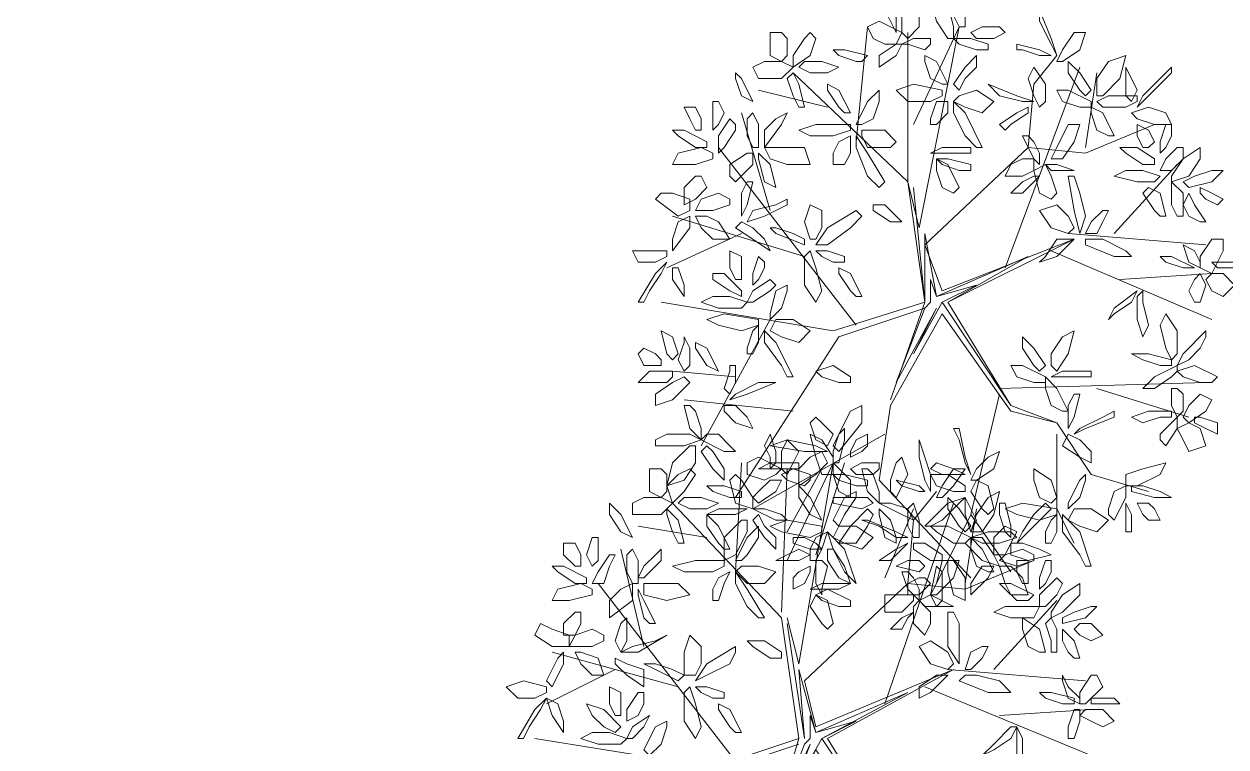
# Model space of a CAD drawing. Header units: millimetres. Extents: x 2576 to 2719, y 1757 to 1977.
# Drawn here: x 2682.09 to 2688.01, y 1828.13 to 1831.69 of the extents above; entities that cross this region are included whole.
import ezdxf

# ---------------------------------------------------------------- set-up
doc = ezdxf.new("R2010")
doc.units = ezdxf.units.MM
doc.layers.add('PDF_0', color=7, linetype='Continuous')

msp = doc.modelspace()

# ---------------------------------------------------------------- linework, layer by layer
at = {"layer": 'PDF_0', "lineweight": 9}
for points in [[(2686.3818, 1831.6452), (2686.3818, 1831.6734), (2686.3818, 1831.7299), (2686.3536, 1831.8146), (2686.3253, 1831.7581), (2686.3536, 1831.7017)], [(2686.6642, 1831.6169), (2686.6359, 1831.6169), (2686.5795, 1831.7017), (2686.5512, 1831.8146), (2686.6359, 1831.7864), (2686.6642, 1831.6734)], [(2686.6642, 1831.7299), (2686.6924, 1831.8146), (2686.7207, 1831.8429), (2686.7207, 1831.7864), (2686.7207, 1831.6734), (2686.6924, 1831.6734)], [(2686.4383, 1831.6169), (2686.41, 1831.6452), (2686.41, 1831.7299), (2686.4665, 1831.7864), (2686.4948, 1831.7299), (2686.4948, 1831.6734)], [(2687.0878, 1831.7017), (2687.0878, 1831.7581), (2687.1443, 1831.6169), (2687.1725, 1831.5322), (2687.1443, 1831.5887)], [(2686.3253, 1831.5887), (2686.2688, 1831.6169), (2686.2406, 1831.6734), (2686.2971, 1831.7017), (2686.41, 1831.6452), (2686.3818, 1831.5887)], [(2686.8619, 1831.6169), (2686.7771, 1831.6169), (2686.7489, 1831.6452), (2686.8054, 1831.6734), (2686.8901, 1831.6734), (2686.9183, 1831.6452)], [(2685.8452, 1831.6169), (2685.8452, 1831.5322), (2685.817, 1831.504), (2685.7605, 1831.5322), (2685.7605, 1831.6452), (2685.817, 1831.6452)], [(2685.9582, 1831.6452), (2685.9864, 1831.6169), (2685.9582, 1831.5322), (2685.8735, 1831.4757), (2685.8735, 1831.5322), (2685.93, 1831.6169)], [(2686.523, 1831.5605), (2686.4383, 1831.5887), (2686.41, 1831.5887), (2686.4665, 1831.6169), (2686.5512, 1831.6169), (2686.5512, 1831.5887)], [(2686.7771, 1831.5605), (2686.6924, 1831.5887), (2686.6642, 1831.6169), (2686.7489, 1831.6169), (2686.8336, 1831.5887), (2686.8336, 1831.5605)], [(2687.1725, 1831.504), (2687.2007, 1831.504), (2687.2855, 1831.5605), (2687.3137, 1831.6452), (2687.2572, 1831.6452), (2687.2007, 1831.5605)], [(2686.1841, 1831.504), (2686.0994, 1831.5322), (2686.0712, 1831.5605), (2686.1276, 1831.5605), (2686.2406, 1831.5322), (2686.2124, 1831.504)], [(2686.2971, 1831.5322), (2686.3818, 1831.5887), (2686.41, 1831.5887), (2686.3818, 1831.5322), (2686.2971, 1831.4757), (2686.2971, 1831.504)], [(2687.0031, 1831.5605), (2687.0878, 1831.5322), (2687.1443, 1831.5322), (2687.0878, 1831.5605), (2686.9748, 1831.5887), (2686.9748, 1831.5605)], [(2685.7323, 1831.504), (2685.817, 1831.504), (2685.8735, 1831.4757), (2685.817, 1831.4193), (2685.704, 1831.4193), (2685.6758, 1831.4757)], [(2685.9017, 1831.4757), (2685.93, 1831.504), (2686.0147, 1831.504), (2686.0994, 1831.4757), (2686.0429, 1831.4475), (2685.9582, 1831.4475)], [(2686.5512, 1831.4193), (2686.523, 1831.504), (2686.523, 1831.5322), (2686.5795, 1831.504), (2686.6359, 1831.391), (2686.6077, 1831.391)], [(2686.7207, 1831.4193), (2686.7771, 1831.4757), (2686.7771, 1831.5322), (2686.7207, 1831.4757), (2686.6642, 1831.391), (2686.6924, 1831.3628)], [(2687.2855, 1831.3628), (2687.229, 1831.4475), (2687.229, 1831.504), (2687.2855, 1831.4475), (2687.3419, 1831.3628), (2687.3137, 1831.3345)], [(2687.3702, 1831.3345), (2687.3984, 1831.3345), (2687.4831, 1831.4193), (2687.5114, 1831.5322), (2687.4267, 1831.504), (2687.3702, 1831.4193)], [(2685.6193, 1831.3345), (2685.6758, 1831.3063), (2685.6193, 1831.4193), (2685.5911, 1831.4475), (2685.5911, 1831.4193)], [(2685.8735, 1831.3345), (2685.8452, 1831.4193), (2685.8735, 1831.4475), (2685.9017, 1831.391), (2685.93, 1831.2781), (2685.9017, 1831.2781)], [(2687.0878, 1831.2781), (2687.116, 1831.3063), (2687.116, 1831.391), (2687.0595, 1831.4757), (2687.0313, 1831.4193), (2687.0595, 1831.3345)], [(2687.5114, 1831.4193), (2687.5114, 1831.3345), (2687.5396, 1831.3063), (2687.5679, 1831.3628), (2687.5114, 1831.4757), (2687.5114, 1831.4475)], [(2687.6808, 1831.4193), (2687.5961, 1831.3345), (2687.5679, 1831.2781), (2687.6243, 1831.3345), (2687.7373, 1831.4475), (2687.7373, 1831.4757)], [(2686.0994, 1831.2781), (2686.0429, 1831.3628), (2686.0429, 1831.391), (2686.0994, 1831.3628), (2686.1559, 1831.2498), (2686.1276, 1831.2498)], [(2686.5512, 1831.3063), (2686.4383, 1831.3063), (2686.3818, 1831.3628), (2686.4665, 1831.391), (2686.6077, 1831.3628), (2686.6077, 1831.3345)], [(2686.8901, 1831.3345), (2686.8336, 1831.391), (2686.9748, 1831.3345), (2687.0595, 1831.3063), (2687.0031, 1831.3063)], [(2686.2688, 1831.2216), (2686.2971, 1831.3063), (2686.2971, 1831.3628), (2686.2406, 1831.3063), (2686.1841, 1831.1933), (2686.2124, 1831.1933)], [(2686.6642, 1831.3063), (2686.6924, 1831.3345), (2686.7771, 1831.3628), (2686.8619, 1831.3063), (2686.8054, 1831.2498), (2686.7207, 1831.2781)], [(2687.2855, 1831.2781), (2687.2007, 1831.3063), (2687.1725, 1831.3628), (2687.229, 1831.3628), (2687.3419, 1831.3063), (2687.3419, 1831.2781)], [(2687.5114, 1831.2781), (2687.3984, 1831.2781), (2687.3702, 1831.3063), (2687.4267, 1831.3345), (2687.5679, 1831.3345), (2687.5679, 1831.3063)], [(2685.4216, 1831.1651), (2685.3934, 1831.1651), (2685.3652, 1831.2216), (2685.3369, 1831.2781), (2685.3934, 1831.2781), (2685.4216, 1831.2216)], [(2685.5346, 1831.2498), (2685.5064, 1831.1933), (2685.4781, 1831.1651), (2685.4781, 1831.2216), (2685.4781, 1831.3063), (2685.5064, 1831.3063)], [(2686.5512, 1831.1933), (2686.5795, 1831.1933), (2686.6359, 1831.2498), (2686.6359, 1831.3063), (2686.5795, 1831.3063), (2686.5512, 1831.2216)], [(2686.7207, 1831.1369), (2686.6642, 1831.2498), (2686.6642, 1831.3063), (2686.7207, 1831.2498), (2686.8054, 1831.0804), (2686.7771, 1831.0804)], [(2686.9466, 1831.1933), (2687.0313, 1831.2498), (2687.0313, 1831.2781), (2686.9748, 1831.2498), (2686.8901, 1831.1933), (2686.9183, 1831.1651)], [(2687.3702, 1831.1651), (2687.3419, 1831.2498), (2687.3419, 1831.2781), (2687.3984, 1831.2498), (2687.4549, 1831.1369), (2687.4267, 1831.1369)], [(2687.5396, 1831.2498), (2687.5679, 1831.2216), (2687.6526, 1831.1933), (2687.7373, 1831.1933), (2687.7091, 1831.2498), (2687.6243, 1831.2781)], [(2685.5911, 1831.1651), (2685.5346, 1831.0804), (2685.5064, 1831.0521), (2685.5064, 1831.1369), (2685.5628, 1831.2216), (2685.5911, 1831.1933)], [(2685.6476, 1831.1369), (2685.6476, 1831.2216), (2685.6758, 1831.2498), (2685.704, 1831.1933), (2685.704, 1831.0804), (2685.6758, 1831.0804)], [(2685.7323, 1831.1651), (2685.7888, 1831.2216), (2685.8452, 1831.2498), (2685.817, 1831.1933), (2685.7323, 1831.0804), (2685.7323, 1831.1086)], [(2685.3934, 1831.0804), (2685.3087, 1831.1369), (2685.2804, 1831.1651), (2685.3369, 1831.1651), (2685.4499, 1831.1086), (2685.4499, 1831.0804)], [(2686.0712, 1831.1369), (2685.9582, 1831.1369), (2685.9017, 1831.1651), (2685.9864, 1831.1933), (2686.1559, 1831.1933), (2686.1559, 1831.1651)], [(2686.2124, 1831.1369), (2686.2124, 1831.1651), (2686.3253, 1831.1651), (2686.3818, 1831.1086), (2686.3536, 1831.0804), (2686.2406, 1831.0804)], [(2687.1443, 1831.0239), (2687.2007, 1831.0239), (2687.2572, 1831.1086), (2687.2855, 1831.1933), (2687.229, 1831.1933), (2687.1725, 1831.0804)], [(2687.6243, 1831.0804), (2687.5961, 1831.0804), (2687.5679, 1831.1369), (2687.5679, 1831.1933), (2687.6243, 1831.1651), (2687.6526, 1831.1086)], [(2687.7373, 1831.1369), (2687.7091, 1831.0804), (2687.6808, 1831.0521), (2687.6808, 1831.1086), (2687.7091, 1831.1933), (2687.7373, 1831.1933)], [(2685.4781, 1831.0521), (2685.4781, 1831.0239), (2685.3934, 1830.9957), (2685.2804, 1830.9957), (2685.3087, 1831.0521), (2685.4216, 1831.0804)], [(2685.7323, 1831.0804), (2685.7605, 1831.0239), (2685.8452, 1830.9957), (2685.9582, 1830.9957), (2685.93, 1831.0804), (2685.817, 1831.0804)], [(2686.0712, 1830.9957), (2686.1276, 1830.9957), (2686.1559, 1831.0521), (2686.1559, 1831.1369), (2686.0994, 1831.1086), (2686.0712, 1831.0521)], [(2686.2406, 1830.9392), (2686.1841, 1831.0804), (2686.1841, 1831.1369), (2686.2406, 1831.0521), (2686.3253, 1830.9109), (2686.2971, 1830.8827)], [(2686.6924, 1831.0521), (2686.5795, 1831.0521), (2686.5512, 1831.0521), (2686.6077, 1831.0804), (2686.7489, 1831.0804), (2686.7489, 1831.0521)], [(2687.0595, 1831.1086), (2687.0878, 1831.0521), (2687.0878, 1830.9957), (2687.0595, 1831.0239), (2687.0031, 1831.1369), (2687.0313, 1831.1369)], [(2687.5961, 1830.9957), (2687.5114, 1831.0521), (2687.4831, 1831.0804), (2687.5679, 1831.0804), (2687.6526, 1831.0239), (2687.6526, 1830.9957)], [(2687.7938, 1831.0239), (2687.7373, 1830.9674), (2687.6808, 1830.9674), (2687.7091, 1831.0239), (2687.7655, 1831.0804), (2687.7938, 1831.0804)], [(2687.7373, 1830.9109), (2687.7373, 1830.9392), (2687.7938, 1831.0239), (2687.8785, 1831.0804), (2687.8785, 1831.0239), (2687.822, 1830.9392)], [(2685.5628, 1830.9957), (2685.6476, 1831.0521), (2685.6758, 1831.0521), (2685.6758, 1830.9957), (2685.5911, 1830.9109), (2685.5628, 1830.9392)], [(2685.7323, 1830.9109), (2685.7888, 1830.8827), (2685.7605, 1830.9957), (2685.704, 1831.0521), (2685.704, 1831.0239)], [(2686.6924, 1830.9674), (2686.6077, 1830.9957), (2686.5795, 1831.0239), (2686.6359, 1831.0239), (2686.7489, 1830.9957), (2686.7489, 1830.9674)], [(2686.6077, 1830.8827), (2686.5795, 1830.9674), (2686.5795, 1831.0239), (2686.6359, 1830.9957), (2686.6924, 1830.8827), (2686.6642, 1830.8545)], [(2687.0595, 1831.0239), (2687.0595, 1830.9674), (2687.0031, 1830.9392), (2686.9183, 1830.9392), (2686.9466, 1830.9957), (2687.0031, 1831.0239)], [(2687.1443, 1830.9392), (2687.1725, 1830.8545), (2687.1443, 1830.8262), (2687.0878, 1830.8545), (2687.0595, 1830.9674), (2687.116, 1830.9957)], [(2687.2007, 1830.9674), (2687.2572, 1830.9674), (2687.1725, 1830.9957), (2687.116, 1830.9957), (2687.1443, 1830.9674)], [(2687.6808, 1830.9392), (2687.6526, 1830.9109), (2687.5679, 1830.9109), (2687.4549, 1830.9392), (2687.5114, 1830.9674), (2687.5961, 1830.9674)], [(2687.8503, 1830.9392), (2687.935, 1830.9674), (2687.9915, 1830.9674), (2687.935, 1830.9109), (2687.822, 1830.8827), (2687.7938, 1830.9109)], [(2685.4499, 1830.8827), (2685.3934, 1830.8262), (2685.3369, 1830.798), (2685.3369, 1830.8827), (2685.3934, 1830.9392), (2685.4216, 1830.9392)], [(2685.6193, 1830.8545), (2685.6193, 1830.798), (2685.6193, 1830.7415), (2685.6476, 1830.798), (2685.6758, 1830.9109), (2685.6476, 1830.9109)], [(2687.0878, 1830.9392), (2687.0595, 1830.9392), (2687.0031, 1830.9109), (2686.9466, 1830.8545), (2687.0031, 1830.8545), (2687.0595, 1830.9109)], [(2687.2855, 1830.8545), (2687.3137, 1830.7415), (2687.2855, 1830.6568), (2687.2572, 1830.7698), (2687.229, 1830.9392), (2687.2572, 1830.9392)], [(2687.7373, 1830.798), (2687.7373, 1830.8545), (2687.7373, 1830.9109), (2687.7938, 1830.8545), (2687.7938, 1830.7415), (2687.7655, 1830.7415)], [(2685.2804, 1830.8545), (2685.3652, 1830.8262), (2685.3652, 1830.7698), (2685.3087, 1830.7415), (2685.1957, 1830.8262), (2685.224, 1830.8545)], [(2685.5628, 1830.8262), (2685.5628, 1830.798), (2685.4781, 1830.7698), (2685.3934, 1830.7698), (2685.4216, 1830.8262), (2685.5064, 1830.8545)], [(2687.6526, 1830.7698), (2687.5961, 1830.8545), (2687.6243, 1830.8827), (2687.6808, 1830.8545), (2687.7091, 1830.7415), (2687.6808, 1830.7415)], [(2687.822, 1830.7415), (2687.7938, 1830.798), (2687.822, 1830.8545), (2687.8503, 1830.798), (2687.9067, 1830.7133), (2687.8785, 1830.7133)], [(2687.8785, 1830.8545), (2687.8785, 1830.8827), (2687.935, 1830.8545), (2687.9915, 1830.8262), (2687.9632, 1830.798), (2687.9067, 1830.8262)], [(2685.7888, 1830.798), (2685.6758, 1830.7698), (2685.6476, 1830.7133), (2685.7323, 1830.7415), (2685.8452, 1830.798), (2685.8452, 1830.8262)], [(2685.9864, 1830.6286), (2685.9582, 1830.6286), (2685.93, 1830.7133), (2685.9582, 1830.798), (2686.0147, 1830.7698), (2686.0147, 1830.685)], [(2686.3536, 1830.7133), (2686.41, 1830.7133), (2686.3253, 1830.798), (2686.2688, 1830.798), (2686.2688, 1830.7698)], [(2687.2572, 1830.685), (2687.229, 1830.6568), (2687.1443, 1830.685), (2687.0878, 1830.7698), (2687.1725, 1830.798), (2687.229, 1830.7415)], [(2685.2804, 1830.6286), (2685.3087, 1830.7133), (2685.3652, 1830.7415), (2685.3652, 1830.685), (2685.2804, 1830.5721), (2685.2804, 1830.6003)], [(2685.3934, 1830.7415), (2685.4499, 1830.7415), (2685.5064, 1830.7133), (2685.5628, 1830.6286), (2685.4781, 1830.6286), (2685.4216, 1830.685)], [(2686.1559, 1830.685), (2686.0429, 1830.6003), (2685.9864, 1830.6003), (2686.0429, 1830.685), (2686.1841, 1830.7698), (2686.2124, 1830.7415)], [(2687.4267, 1830.7698), (2687.3984, 1830.7698), (2687.3419, 1830.7133), (2687.3137, 1830.6568), (2687.3702, 1830.6568), (2687.3984, 1830.7133)], [(2685.6193, 1830.7133), (2685.5911, 1830.685), (2685.6758, 1830.6286), (2685.7605, 1830.5721), (2685.7323, 1830.6286), (2685.6758, 1830.685)], [(2685.8735, 1830.6568), (2685.7888, 1830.685), (2685.7605, 1830.685), (2685.7888, 1830.6568), (2685.93, 1830.6003), (2685.93, 1830.6286)], [(2687.1725, 1830.6286), (2687.116, 1830.5438), (2687.0878, 1830.5156), (2687.1725, 1830.5438), (2687.2572, 1830.6286), (2687.229, 1830.6286)], [(2687.3984, 1830.6286), (2687.5114, 1830.5721), (2687.5396, 1830.5438), (2687.4549, 1830.5438), (2687.3137, 1830.6003), (2687.3137, 1830.6286)], [(2687.8785, 1830.5438), (2687.935, 1830.6286), (2687.9915, 1830.6286), (2687.9915, 1830.5721), (2687.935, 1830.4591), (2687.8785, 1830.4874)], [(2685.2522, 1830.5438), (2685.2522, 1830.5721), (2685.1675, 1830.5721), (2685.0828, 1830.5721), (2685.111, 1830.5156), (2685.1957, 1830.5156)], [(2685.6193, 1830.4309), (2685.5911, 1830.4309), (2685.5628, 1830.4874), (2685.5628, 1830.5721), (2685.6193, 1830.5438), (2685.6193, 1830.4874)], [(2685.9864, 1830.4874), (2686.0147, 1830.3744), (2685.9864, 1830.3179), (2685.93, 1830.4026), (2685.93, 1830.5438), (2685.9582, 1830.5721)], [(2686.1276, 1830.5156), (2686.1276, 1830.5438), (2686.0429, 1830.5721), (2685.9864, 1830.5721), (2686.0147, 1830.5438), (2686.0712, 1830.5156)], [(2687.8503, 1830.5721), (2687.7938, 1830.6003), (2687.822, 1830.5156), (2687.8785, 1830.4874), (2687.8785, 1830.5156)], [(2685.1675, 1830.3744), (2685.224, 1830.4591), (2685.2522, 1830.5156), (2685.1957, 1830.4591), (2685.111, 1830.3179), (2685.1392, 1830.3179)], [(2685.7323, 1830.4874), (2685.704, 1830.4309), (2685.6758, 1830.4026), (2685.6758, 1830.4591), (2685.704, 1830.5438), (2685.7323, 1830.5156)], [(2687.7938, 1830.4874), (2687.8503, 1830.4874), (2687.7373, 1830.5438), (2687.6808, 1830.5438), (2687.7091, 1830.5156)], [(2687.935, 1830.5156), (2687.9632, 1830.4874), (2688.0197, 1830.4874), (2688.1044, 1830.4874), (2688.0479, 1830.5156), (2687.9915, 1830.5156)], [(2685.3369, 1830.4026), (2685.3369, 1830.3462), (2685.2804, 1830.4309), (2685.2804, 1830.4874), (2685.3087, 1830.4874)], [(2685.5628, 1830.3744), (2685.4781, 1830.4309), (2685.4781, 1830.4591), (2685.5346, 1830.4591), (2685.6193, 1830.3744), (2685.6193, 1830.3462)], [(2685.7605, 1830.3744), (2685.6758, 1830.3179), (2685.6476, 1830.3179), (2685.6758, 1830.3744), (2685.7605, 1830.4309), (2685.7888, 1830.4026)], [(2686.1559, 1830.3744), (2686.0994, 1830.4591), (2686.0994, 1830.4874), (2686.1559, 1830.4591), (2686.2124, 1830.3462), (2686.1841, 1830.3462)], [(2687.822, 1830.3744), (2687.8503, 1830.4309), (2687.8785, 1830.4591), (2687.9067, 1830.4026), (2687.8785, 1830.3179), (2687.8503, 1830.3179)], [(2687.9067, 1830.4309), (2687.935, 1830.4591), (2687.9915, 1830.4591), (2688.0479, 1830.4026), (2687.9915, 1830.3462), (2687.935, 1830.3744)], [(2685.817, 1830.2897), (2685.8452, 1830.3744), (2685.8452, 1830.4026), (2685.7888, 1830.3744), (2685.7605, 1830.2614), (2685.7605, 1830.2332)], [(2687.5396, 1830.3179), (2687.5679, 1830.3744), (2687.4549, 1830.2897), (2687.4267, 1830.2332), (2687.4549, 1830.2614)], [(2687.5961, 1830.3179), (2687.6243, 1830.205), (2687.5961, 1830.1485), (2687.5679, 1830.2332), (2687.5679, 1830.3462), (2687.5961, 1830.3744)], [(2685.6476, 1830.3179), (2685.6193, 1830.2897), (2685.5064, 1830.2897), (2685.4216, 1830.3179), (2685.4781, 1830.3462), (2685.5628, 1830.3462)], [(2685.6193, 1830.1767), (2685.5064, 1830.205), (2685.4499, 1830.2332), (2685.5346, 1830.2614), (2685.704, 1830.2332), (2685.704, 1830.205)], [(2687.7373, 1830.0355), (2687.7655, 1830.0638), (2687.7655, 1830.1767), (2687.7091, 1830.2614), (2687.6808, 1830.205), (2687.7091, 1830.092)], [(2685.6476, 1830.0638), (2685.6758, 1830.0638), (2685.704, 1830.1202), (2685.704, 1830.205), (2685.6758, 1830.1767), (2685.6476, 1830.092)], [(2685.7605, 1830.1767), (2685.7888, 1830.2332), (2685.8735, 1830.2332), (2685.9582, 1830.1767), (2685.9017, 1830.1202), (2685.817, 1830.1485)], [(2685.2804, 1830.1485), (2685.224, 1830.1767), (2685.2522, 1830.0638), (2685.2804, 1830.0355), (2685.3087, 1830.0638)], [(2685.3652, 1830.092), (2685.3652, 1830.0073), (2685.3369, 1829.979), (2685.3087, 1830.0355), (2685.3369, 1830.1202), (2685.3369, 1830.1485)], [(2685.817, 1830.0073), (2685.7323, 1830.1202), (2685.7323, 1830.1767), (2685.7888, 1830.1202), (2685.8735, 1829.9508), (2685.8452, 1829.9508)], [(2687.0595, 1830.0073), (2687.0031, 1830.092), (2687.0031, 1830.1485), (2687.0595, 1830.092), (2687.116, 1830.0073), (2687.0878, 1829.979)], [(2687.1443, 1830.0073), (2687.1725, 1829.979), (2687.229, 1830.0638), (2687.2572, 1830.1767), (2687.2007, 1830.1485), (2687.1443, 1830.0638)], [(2687.8785, 1830.092), (2687.822, 1830.0355), (2687.7655, 1830.0073), (2687.7938, 1830.0638), (2687.9067, 1830.1767), (2687.9067, 1830.1485)], [(2685.224, 1830.0355), (2685.224, 1830.0073), (2685.1392, 1830.0073), (2685.111, 1830.0638), (2685.1392, 1830.092), (2685.1957, 1830.0638)], [(2685.4499, 1830.0073), (2685.5064, 1829.979), (2685.4499, 1830.092), (2685.3934, 1830.1202), (2685.3934, 1830.092)], [(2687.6808, 1830.0073), (2687.5961, 1830.0355), (2687.5396, 1830.0638), (2687.6243, 1830.0638), (2687.7373, 1830.0355), (2687.7373, 1830.0073)], [(2685.2522, 1829.9226), (2685.1675, 1829.9226), (2685.111, 1829.9226), (2685.1675, 1829.979), (2685.2804, 1829.979), (2685.2804, 1829.9508)], [(2685.5628, 1829.979), (2685.5346, 1829.8943), (2685.5628, 1829.8661), (2685.5911, 1829.9226), (2685.5911, 1830.0073), (2685.5628, 1830.0073)], [(2686.0994, 1829.9226), (2686.0147, 1829.9508), (2685.9864, 1829.979), (2686.0712, 1830.0073), (2686.1559, 1829.9508), (2686.1559, 1829.9226)], [(2687.0595, 1829.9226), (2686.9748, 1829.9508), (2686.9466, 1830.0073), (2687.0031, 1830.0073), (2687.116, 1829.9508), (2687.116, 1829.9226)], [(2687.2855, 1829.9508), (2687.1725, 1829.9508), (2687.1443, 1829.9508), (2687.2007, 1829.979), (2687.3419, 1829.979), (2687.3419, 1829.9508)], [(2687.7373, 1829.9508), (2687.6526, 1829.8943), (2687.5961, 1829.8943), (2687.6526, 1829.9508), (2687.7655, 1830.0073), (2687.7655, 1829.979)], [(2687.8785, 1829.9226), (2687.7938, 1829.9508), (2687.7655, 1829.979), (2687.8503, 1830.0073), (2687.9632, 1829.9508), (2687.935, 1829.9226)], [(2685.3369, 1829.9508), (2685.3652, 1829.9226), (2685.2804, 1829.8378), (2685.1957, 1829.8096), (2685.1957, 1829.8661), (2685.2804, 1829.9226)], [(2685.704, 1829.9226), (2685.7888, 1829.9226), (2685.6476, 1829.8661), (2685.5628, 1829.8378), (2685.5911, 1829.8661)], [(2687.1443, 1829.8096), (2687.116, 1829.8943), (2687.116, 1829.9508), (2687.1725, 1829.8943), (2687.229, 1829.7814), (2687.2007, 1829.7814)], [(2687.229, 1829.8096), (2687.229, 1829.7249), (2687.229, 1829.6966), (2687.2572, 1829.7531), (2687.2855, 1829.8661), (2687.2572, 1829.8661)], [(2687.7938, 1829.8661), (2687.7938, 1829.7814), (2687.7655, 1829.7531), (2687.7373, 1829.8096), (2687.7373, 1829.8943), (2687.7655, 1829.8943)], [(2687.822, 1829.8096), (2687.8785, 1829.8661), (2687.935, 1829.8378), (2687.9067, 1829.7814), (2687.822, 1829.7249), (2687.7938, 1829.7531)], [(2685.3934, 1829.7814), (2685.4216, 1829.6966), (2685.4216, 1829.6402), (2685.3652, 1829.6966), (2685.3369, 1829.8096), (2685.3652, 1829.8096)], [(2685.5346, 1829.8096), (2685.5346, 1829.7814), (2685.5911, 1829.7249), (2685.6758, 1829.6966), (2685.6476, 1829.7531), (2685.5911, 1829.8096)], [(2686.0994, 1829.6684), (2686.1559, 1829.7814), (2686.2124, 1829.8096), (2686.2124, 1829.7249), (2686.0994, 1829.5837), (2686.0712, 1829.6119)], [(2687.3984, 1829.7531), (2687.2855, 1829.6966), (2687.2572, 1829.6684), (2687.3137, 1829.6966), (2687.4549, 1829.7531), (2687.4549, 1829.7814)], [(2687.6808, 1829.7531), (2687.5961, 1829.7249), (2687.5396, 1829.7531), (2687.6243, 1829.7814), (2687.7373, 1829.7814), (2687.7373, 1829.7531)], [(2685.9864, 1829.7531), (2685.9582, 1829.7249), (2685.9864, 1829.6402), (2686.0429, 1829.6119), (2686.0712, 1829.6684), (2686.0147, 1829.7249)], [(2687.6808, 1829.6684), (2687.7373, 1829.7249), (2687.7655, 1829.7531), (2687.7655, 1829.6966), (2687.7091, 1829.6119), (2687.6808, 1829.6402)], [(2687.7655, 1829.6966), (2687.822, 1829.7249), (2687.8785, 1829.6966), (2687.9067, 1829.6119), (2687.822, 1829.5837), (2687.7938, 1829.6402)], [(2687.8503, 1829.7531), (2687.8503, 1829.7249), (2687.9067, 1829.6966), (2687.9632, 1829.6684), (2687.9632, 1829.7249), (2687.8785, 1829.7531)], [(2685.2522, 1829.6684), (2685.3652, 1829.6684), (2685.4216, 1829.6402), (2685.3369, 1829.6119), (2685.1957, 1829.6119), (2685.1957, 1829.6402)], [(2685.5064, 1829.6684), (2685.5628, 1829.6119), (2685.5911, 1829.5837), (2685.5346, 1829.5837), (2685.4216, 1829.6402), (2685.4499, 1829.6684)], [(2685.7605, 1829.499), (2685.7888, 1829.5272), (2685.7888, 1829.5837), (2685.7605, 1829.6684), (2685.7323, 1829.6119), (2685.7605, 1829.5554)], [(2686.0712, 1829.4707), (2686.0147, 1829.4707), (2685.9864, 1829.5554), (2685.9582, 1829.6684), (2686.0147, 1829.6402), (2686.0712, 1829.5554)], [(2686.0712, 1829.5837), (2686.0994, 1829.6684), (2686.1276, 1829.6966), (2686.1276, 1829.6402), (2686.0994, 1829.5272), (2686.0712, 1829.5272)], [(2686.1559, 1829.5554), (2686.1559, 1829.5837), (2686.1841, 1829.6402), (2686.2406, 1829.6684), (2686.2406, 1829.6119), (2686.2124, 1829.5837)], [(2686.6924, 1829.6402), (2686.7207, 1829.5272), (2686.7489, 1829.4707), (2686.7207, 1829.5554), (2686.6924, 1829.6966), (2686.6642, 1829.6966)], [(2687.229, 1829.6684), (2687.2007, 1829.6119), (2687.2855, 1829.5554), (2687.3419, 1829.5272), (2687.3419, 1829.5837), (2687.2855, 1829.6402)], [(2685.3934, 1829.6119), (2685.3652, 1829.6119), (2685.2804, 1829.5272), (2685.2522, 1829.4142), (2685.3369, 1829.4425), (2685.3934, 1829.5272)], [(2685.4781, 1829.5837), (2685.5346, 1829.499), (2685.5346, 1829.4425), (2685.4781, 1829.499), (2685.4216, 1829.5837), (2685.4499, 1829.6119)], [(2685.8452, 1829.6402), (2685.7605, 1829.6119), (2685.93, 1829.5837), (2686.0429, 1829.5837), (2685.9864, 1829.6119)], [(2685.8452, 1829.4707), (2685.817, 1829.499), (2685.817, 1829.5837), (2685.8452, 1829.6402), (2685.9017, 1829.5837), (2685.8735, 1829.5272)], [(2686.4948, 1829.5554), (2686.523, 1829.4425), (2686.5512, 1829.386), (2686.5512, 1829.4707), (2686.4948, 1829.6402), (2686.4948, 1829.6119)], [(2685.7323, 1829.4425), (2685.6476, 1829.4707), (2685.6476, 1829.5272), (2685.704, 1829.5554), (2685.817, 1829.499), (2685.7888, 1829.4707)], [(2686.0147, 1829.5837), (2686.0429, 1829.5272), (2685.9864, 1829.4707), (2685.9017, 1829.4142), (2685.9017, 1829.499), (2685.9582, 1829.5554)], [(2686.3536, 1829.4425), (2686.3818, 1829.5272), (2686.41, 1829.5554), (2686.4383, 1829.4707), (2686.3818, 1829.3578), (2686.3536, 1829.386)], [(2686.7489, 1829.4425), (2686.7771, 1829.4425), (2686.8619, 1829.499), (2686.8901, 1829.5837), (2686.8336, 1829.5554), (2686.7771, 1829.499)], [(2685.2522, 1829.4707), (2685.2522, 1829.386), (2685.224, 1829.3578), (2685.1675, 1829.386), (2685.1675, 1829.499), (2685.224, 1829.499)], [(2685.3652, 1829.499), (2685.3934, 1829.4707), (2685.3369, 1829.386), (2685.2804, 1829.3295), (2685.2522, 1829.4142), (2685.3087, 1829.4707)], [(2685.8452, 1829.499), (2685.7323, 1829.499), (2685.704, 1829.499), (2685.7605, 1829.5272), (2685.9017, 1829.5272), (2685.9017, 1829.499)], [(2685.93, 1829.4142), (2685.8452, 1829.4425), (2685.817, 1829.4707), (2685.8735, 1829.499), (2685.9582, 1829.4707), (2685.9582, 1829.4425)], [(2686.0712, 1829.4707), (2686.0712, 1829.5272), (2686.1559, 1829.4425), (2686.1559, 1829.3578), (2686.0994, 1829.386)], [(2686.2688, 1829.4707), (2686.1841, 1829.4707), (2686.1559, 1829.499), (2686.2124, 1829.5272), (2686.2971, 1829.5272), (2686.2971, 1829.499)], [(2686.2688, 1829.4707), (2686.2971, 1829.386), (2686.2971, 1829.3295), (2686.2406, 1829.386), (2686.2124, 1829.499), (2686.2406, 1829.499)], [(2686.6077, 1829.4707), (2686.6924, 1829.4707), (2686.7207, 1829.4707), (2686.6642, 1829.499), (2686.5795, 1829.5272), (2686.5512, 1829.499)], [(2686.5795, 1829.3578), (2686.6077, 1829.3578), (2686.6642, 1829.4142), (2686.7207, 1829.499), (2686.6642, 1829.499), (2686.6077, 1829.4142)], [(2687.0878, 1829.3578), (2687.0595, 1829.4425), (2687.0595, 1829.499), (2687.1443, 1829.4425), (2687.1725, 1829.3578), (2687.1443, 1829.3295)], [(2687.5114, 1829.4142), (2687.5114, 1829.4707), (2687.5961, 1829.499), (2687.7091, 1829.5272), (2687.6808, 1829.4707), (2687.5679, 1829.4142)], [(2685.6193, 1829.4425), (2685.6758, 1829.3578), (2685.6758, 1829.3013), (2685.5911, 1829.3295), (2685.5628, 1829.4425), (2685.5911, 1829.4707)], [(2685.704, 1829.386), (2685.7605, 1829.4425), (2685.817, 1829.4425), (2685.7888, 1829.386), (2685.704, 1829.3295), (2685.6758, 1829.3578)], [(2686.1841, 1829.4142), (2686.0994, 1829.4425), (2686.0712, 1829.4707), (2686.1276, 1829.4707), (2686.2406, 1829.4425), (2686.2406, 1829.4142)], [(2686.41, 1829.4142), (2686.3818, 1829.4425), (2686.4948, 1829.4142), (2686.523, 1829.386), (2686.4948, 1829.386)], [(2686.7207, 1829.386), (2686.7207, 1829.4142), (2686.6359, 1829.4707), (2686.5512, 1829.4707), (2686.5795, 1829.4142), (2686.6642, 1829.386)], [(2686.8054, 1829.3013), (2686.7489, 1829.386), (2686.7771, 1829.4425), (2686.8336, 1829.4142), (2686.8619, 1829.3013), (2686.8336, 1829.273)], [(2687.2855, 1829.3578), (2687.3137, 1829.4425), (2687.3137, 1829.4707), (2687.2855, 1829.4425), (2687.229, 1829.3295), (2687.229, 1829.3013)], [(2685.5628, 1829.3578), (2685.4781, 1829.386), (2685.4499, 1829.4142), (2685.5346, 1829.4142), (2685.6193, 1829.386), (2685.6193, 1829.3578)], [(2685.9582, 1829.273), (2686.0147, 1829.2448), (2685.9582, 1829.3578), (2685.9017, 1829.4142), (2685.9017, 1829.3578)], [(2686.1276, 1829.273), (2686.1841, 1829.3578), (2686.1841, 1829.386), (2686.1276, 1829.3578), (2686.0712, 1829.2448), (2686.0994, 1829.2166)], [(2686.7489, 1829.1883), (2686.8054, 1829.1883), (2686.8619, 1829.273), (2686.8901, 1829.386), (2686.8336, 1829.3578), (2686.7771, 1829.273)], [(2687.4267, 1829.3013), (2687.4549, 1829.386), (2687.5114, 1829.4142), (2687.5114, 1829.3578), (2687.4549, 1829.2448), (2687.4267, 1829.273)], [(2687.5961, 1829.4142), (2687.6808, 1829.386), (2687.7373, 1829.3578), (2687.6526, 1829.3578), (2687.5396, 1829.386), (2687.5396, 1829.4142)], [(2685.0263, 1829.1883), (2685.0828, 1829.1601), (2685.0263, 1829.273), (2684.9698, 1829.3295), (2684.9698, 1829.273)], [(2685.1392, 1829.3578), (2685.224, 1829.3578), (2685.2804, 1829.3295), (2685.224, 1829.273), (2685.0828, 1829.273), (2685.0828, 1829.3295)], [(2685.3087, 1829.3295), (2685.3369, 1829.3578), (2685.4216, 1829.3578), (2685.5064, 1829.3295), (2685.4499, 1829.3013), (2685.3652, 1829.3013)], [(2686.1276, 1829.3578), (2686.2406, 1829.3578), (2686.2688, 1829.3295), (2686.2124, 1829.3013), (2686.0712, 1829.3295), (2686.0712, 1829.3578)], [(2686.3536, 1829.3295), (2686.2971, 1829.3295), (2686.41, 1829.273), (2686.4665, 1829.2448), (2686.4383, 1829.3013)], [(2686.4665, 1829.1601), (2686.4948, 1829.1601), (2686.4948, 1829.2448), (2686.4665, 1829.3295), (2686.4383, 1829.3013), (2686.4383, 1829.2166)], [(2686.6077, 1829.2448), (2686.6924, 1829.3295), (2686.7207, 1829.3578), (2686.6359, 1829.3295), (2686.523, 1829.2166), (2686.5512, 1829.2166)], [(2686.6924, 1829.2166), (2686.6359, 1829.3013), (2686.6359, 1829.3578), (2686.6924, 1829.3013), (2686.7489, 1829.2166), (2686.7207, 1829.1883)], [(2686.7771, 1829.2448), (2686.7489, 1829.1883), (2686.7207, 1829.273), (2686.7207, 1829.3578), (2686.7489, 1829.3013)], [(2686.8901, 1829.273), (2686.9183, 1829.1883), (2686.9466, 1829.1601), (2686.9466, 1829.2166), (2686.9183, 1829.3295), (2686.8901, 1829.3295)], [(2687.0878, 1829.2448), (2686.9748, 1829.273), (2686.9183, 1829.3013), (2687.0031, 1829.3295), (2687.1725, 1829.3013), (2687.1725, 1829.273)], [(2687.0595, 1829.273), (2687.0031, 1829.1883), (2686.9748, 1829.1319), (2687.0313, 1829.1883), (2687.1443, 1829.3013), (2687.116, 1829.3295)], [(2687.5114, 1829.2166), (2687.5114, 1829.3013), (2687.5114, 1829.3295), (2687.5396, 1829.273), (2687.5396, 1829.1883), (2687.5114, 1829.1883)], [(2687.5679, 1829.3295), (2687.6243, 1829.3295), (2687.6526, 1829.3013), (2687.6808, 1829.2448), (2687.6243, 1829.2448), (2687.5961, 1829.273)], [(2685.2804, 1829.1883), (2685.2522, 1829.273), (2685.2522, 1829.3013), (2685.3087, 1829.2448), (2685.3369, 1829.1319), (2685.3087, 1829.1319)], [(2685.5064, 1829.3013), (2685.4499, 1829.273), (2685.5911, 1829.273), (2685.6476, 1829.3013), (2685.6193, 1829.3013)], [(2685.5064, 1829.1319), (2685.4499, 1829.2166), (2685.4499, 1829.273), (2685.5064, 1829.2166), (2685.5628, 1829.1036), (2685.5346, 1829.1036)], [(2685.7323, 1829.3013), (2685.6758, 1829.3013), (2685.7888, 1829.2448), (2685.8452, 1829.2448), (2685.817, 1829.273)], [(2685.7323, 1829.2166), (2685.7888, 1829.1601), (2685.7888, 1829.1036), (2685.7323, 1829.1601), (2685.6758, 1829.2448), (2685.704, 1829.273)], [(2686.2688, 1829.273), (2686.2406, 1829.3013), (2686.1559, 1829.2166), (2686.0994, 1829.1319), (2686.1841, 1829.1319), (2686.2406, 1829.2166)], [(2686.3536, 1829.2448), (2686.3818, 1829.1601), (2686.3818, 1829.1319), (2686.3253, 1829.1601), (2686.2971, 1829.273), (2686.2971, 1829.3013)], [(2687.116, 1829.1319), (2687.1443, 1829.1319), (2687.1725, 1829.1883), (2687.1725, 1829.273), (2687.1443, 1829.2448), (2687.116, 1829.1883)], [(2687.2855, 1829.0754), (2687.2007, 1829.1883), (2687.2007, 1829.273), (2687.2855, 1829.1883), (2687.3419, 1829.0189), (2687.3137, 1829.0189)], [(2687.229, 1829.2448), (2687.2572, 1829.3013), (2687.3419, 1829.3013), (2687.4267, 1829.2448), (2687.3702, 1829.1883), (2687.2855, 1829.2166)], [(2685.6476, 1829.2448), (2685.6193, 1829.2448), (2685.5346, 1829.1601), (2685.5346, 1829.0471), (2685.5911, 1829.0754), (2685.6476, 1829.1883)], [(2685.6476, 1829.0754), (2685.704, 1829.1601), (2685.704, 1829.2166), (2685.6476, 1829.1601), (2685.5911, 1829.0471), (2685.6193, 1829.0471)], [(2685.9582, 1829.1601), (2685.817, 1829.1883), (2685.7605, 1829.2166), (2685.8452, 1829.2448), (2686.0147, 1829.2166), (2686.0147, 1829.1883)], [(2685.9582, 1829.0471), (2685.9864, 1829.0471), (2686.0147, 1829.1036), (2686.0429, 1829.1883), (2685.9864, 1829.1601), (2685.9582, 1829.1036)], [(2686.1276, 1828.9907), (2686.1841, 1828.9342), (2686.1276, 1829.1036), (2686.0429, 1829.1883), (2686.0712, 1829.1036)], [(2686.0712, 1829.1601), (2686.0994, 1829.2166), (2686.1841, 1829.2166), (2686.2688, 1829.1601), (2686.2124, 1829.1036), (2686.1276, 1829.1319)], [(2686.2971, 1829.2166), (2686.3818, 1829.1601), (2686.4383, 1829.1601), (2686.3818, 1829.1883), (2686.2406, 1829.2448), (2686.2124, 1829.2448)], [(2686.6642, 1829.1319), (2686.5795, 1829.1883), (2686.5512, 1829.2166), (2686.6359, 1829.2166), (2686.7489, 1829.1601), (2686.7207, 1829.1319)], [(2686.8901, 1829.1319), (2686.8054, 1829.1319), (2686.7489, 1829.1601), (2686.8336, 1829.1883), (2686.9466, 1829.1883), (2686.9748, 1829.1601)], [(2686.9466, 1829.1319), (2686.9183, 1829.0754), (2686.8619, 1829.0754), (2686.8619, 1829.1601), (2686.9183, 1829.2166), (2686.9748, 1829.1883)], [(2684.8286, 1829.0189), (2684.8004, 1829.0189), (2684.7439, 1829.0754), (2684.7439, 1829.1319), (2684.8004, 1829.1319), (2684.8286, 1829.0754)], [(2684.9133, 1829.1036), (2684.9133, 1829.0471), (2684.8851, 1829.0189), (2684.8569, 1829.0754), (2684.8851, 1829.1601), (2684.9133, 1829.1601)], [(2685.93, 1829.1601), (2685.9864, 1829.1319), (2686.0147, 1829.1036), (2685.9582, 1829.1036), (2685.8735, 1829.1319), (2685.8735, 1829.1601)], [(2686.3536, 1829.0471), (2686.2971, 1829.0471), (2686.3818, 1829.1036), (2686.4383, 1829.1319), (2686.41, 1829.1036)], [(2686.523, 1829.1319), (2686.6077, 1829.0754), (2686.6077, 1829.0471), (2686.5512, 1829.0471), (2686.4665, 1829.1036), (2686.4665, 1829.1319)], [(2686.8054, 1829.1601), (2686.8619, 1829.0754), (2686.8901, 1829.0189), (2686.8054, 1829.0471), (2686.7207, 1829.1319), (2686.7489, 1829.1601)], [(2686.7771, 1829.0189), (2686.7489, 1829.1036), (2686.7489, 1829.1601), (2686.8054, 1829.1036), (2686.8619, 1828.9907), (2686.8336, 1828.9907)], [(2686.9466, 1829.1319), (2686.9466, 1829.0754), (2687.0313, 1829.0471), (2687.1443, 1829.0754), (2687.0878, 1829.1036), (2687.0031, 1829.1319)], [(2684.9698, 1829.0189), (2684.9416, 1828.9342), (2684.8851, 1828.9342), (2684.9133, 1828.9907), (2684.9698, 1829.0754), (2684.998, 1829.0754)], [(2685.0545, 1828.9907), (2685.0545, 1829.0754), (2685.0828, 1829.1036), (2685.111, 1829.0471), (2685.111, 1828.9342), (2685.0828, 1828.9342)], [(2685.1392, 1829.0189), (2685.1957, 1829.0754), (2685.224, 1829.1036), (2685.224, 1829.0471), (2685.1392, 1828.9624), (2685.111, 1828.9624)], [(2685.8452, 1829.0754), (2685.7888, 1829.0471), (2685.9017, 1829.0471), (2685.9582, 1829.0754), (2685.9017, 1829.1036)], [(2686.0429, 1829.1036), (2686.0712, 1829.1036), (2686.1276, 1829.0189), (2686.1559, 1828.9342), (2686.0994, 1828.9624), (2686.0429, 1829.0471)], [(2687.0595, 1829.0754), (2687.0595, 1829.0471), (2686.9748, 1829.0189), (2686.8901, 1829.0471), (2686.9183, 1829.0754), (2687.0031, 1829.1036)], [(2684.8004, 1828.9342), (2684.7157, 1828.9907), (2684.6874, 1829.0189), (2684.7439, 1829.0189), (2684.8569, 1828.9624), (2684.8569, 1828.9342)], [(2685.4781, 1828.9907), (2685.3369, 1828.9907), (2685.2804, 1829.0189), (2685.3934, 1829.0471), (2685.5346, 1829.0471), (2685.5346, 1829.0189)], [(2685.5911, 1828.9907), (2685.6193, 1829.0189), (2685.704, 1829.0189), (2685.7888, 1828.9907), (2685.7323, 1828.9342), (2685.6476, 1828.9342)], [(2685.9582, 1829.0189), (2685.9582, 1828.9907), (2685.93, 1828.9342), (2685.8735, 1828.9059), (2685.8735, 1828.9624), (2685.9017, 1828.9907)], [(2686.0429, 1829.0189), (2686.0147, 1828.9059), (2686.0147, 1828.8777), (2685.9864, 1828.9342), (2685.9864, 1829.0471), (2686.0147, 1829.0471)], [(2686.4383, 1829.0471), (2686.3818, 1829.0189), (2686.4948, 1828.9907), (2686.523, 1829.0189), (2686.4948, 1829.0471)], [(2686.5512, 1828.8777), (2686.5795, 1828.8777), (2686.6642, 1828.9624), (2686.6924, 1829.0471), (2686.6077, 1829.0471), (2686.5795, 1828.9342)], [(2686.6077, 1828.9342), (2686.6077, 1828.8495), (2686.5795, 1828.8212), (2686.5512, 1828.8777), (2686.5795, 1829.0189), (2686.6077, 1828.9907)], [(2686.6359, 1829.0471), (2686.6642, 1829.0471), (2686.7207, 1828.9624), (2686.7207, 1828.8495), (2686.6642, 1828.8777), (2686.6359, 1828.9907)], [(2686.7489, 1828.9342), (2686.7489, 1828.8777), (2686.8336, 1828.9624), (2686.8619, 1829.0189), (2686.8054, 1829.0189)], [(2686.8901, 1829.0189), (2686.9466, 1829.0189), (2687.0031, 1828.9624), (2687.0313, 1828.8777), (2686.9466, 1828.8777), (2686.9183, 1828.9342)], [(2687.0313, 1828.9342), (2687.0031, 1828.9342), (2686.9748, 1828.9907), (2686.9748, 1829.0471), (2687.0313, 1829.0471), (2687.0313, 1828.9624)], [(2687.1443, 1828.9907), (2687.116, 1828.9342), (2687.0878, 1828.9059), (2687.0878, 1828.9624), (2687.116, 1829.0471), (2687.1443, 1829.0471)], [(2685.4781, 1828.8495), (2685.5064, 1828.8495), (2685.5346, 1828.9342), (2685.5628, 1828.9907), (2685.5064, 1828.9624), (2685.4781, 1828.9059)], [(2685.6476, 1828.8212), (2685.5911, 1828.9342), (2685.5911, 1828.9907), (2685.6476, 1828.9059), (2685.7323, 1828.7647), (2685.704, 1828.7647)], [(2686.4665, 1828.9624), (2686.4948, 1828.9059), (2686.4948, 1828.8495), (2686.4383, 1828.9059), (2686.41, 1828.9907), (2686.4383, 1828.9907)], [(2686.523, 1828.9624), (2686.5512, 1828.9342), (2686.4948, 1828.8777), (2686.4383, 1828.8777), (2686.4383, 1828.9342), (2686.4948, 1828.9624)], [(2687.1725, 1828.8777), (2687.116, 1828.8212), (2687.0878, 1828.8212), (2687.0878, 1828.8777), (2687.1725, 1828.9624), (2687.2007, 1828.9342)], [(2684.8851, 1828.9059), (2684.8851, 1828.8777), (2684.7721, 1828.8495), (2684.6874, 1828.8495), (2684.7157, 1828.9059), (2684.8286, 1828.9342)], [(2684.9698, 1828.8495), (2685.0263, 1828.9059), (2685.0828, 1828.9342), (2685.0828, 1828.8495), (2684.9698, 1828.7647), (2684.9698, 1828.793)], [(2685.1392, 1828.7647), (2685.111, 1828.8777), (2685.111, 1828.9059), (2685.1392, 1828.8495), (2685.1957, 1828.7365), (2685.1675, 1828.7365)], [(2685.1392, 1828.9342), (2685.1392, 1828.8777), (2685.2522, 1828.8495), (2685.3652, 1828.8777), (2685.3087, 1828.9342), (2685.224, 1828.9342)], [(2686.0994, 1828.9059), (2686.1559, 1828.9342), (2686.0147, 1828.9342), (2685.9582, 1828.9059), (2685.9864, 1828.9059)], [(2686.0994, 1828.8212), (2686.0147, 1828.8495), (2685.9864, 1828.8777), (2686.0429, 1828.9059), (2686.1559, 1828.8495), (2686.1559, 1828.8212)], [(2686.9748, 1828.8495), (2686.9183, 1828.9059), (2686.8901, 1828.9342), (2686.9466, 1828.9342), (2687.0595, 1828.8777), (2687.0313, 1828.8495)], [(2687.1443, 1828.7647), (2687.1443, 1828.793), (2687.2007, 1828.8777), (2687.2855, 1828.9342), (2687.2855, 1828.8777), (2687.2007, 1828.793)], [(2686.0147, 1828.7365), (2685.9582, 1828.8212), (2685.9864, 1828.8777), (2686.0429, 1828.8495), (2686.0712, 1828.7365), (2686.0429, 1828.7083)], [(2686.4665, 1828.8777), (2686.4665, 1828.8495), (2686.41, 1828.793), (2686.3253, 1828.793), (2686.3253, 1828.8777), (2686.41, 1828.8777)], [(2686.5512, 1828.793), (2686.5512, 1828.7365), (2686.523, 1828.68), (2686.4665, 1828.7365), (2686.4665, 1828.8212), (2686.4948, 1828.8495)], [(2686.6077, 1828.8212), (2686.523, 1828.8212), (2686.4948, 1828.8495), (2686.5512, 1828.8777), (2686.6642, 1828.8212), (2686.6359, 1828.8212)], [(2684.8286, 1828.7365), (2684.8004, 1828.68), (2684.7439, 1828.68), (2684.7439, 1828.7365), (2684.8004, 1828.793), (2684.8286, 1828.793)], [(2686.4665, 1828.793), (2686.41, 1828.7647), (2686.3536, 1828.7083), (2686.41, 1828.7083), (2686.4383, 1828.7647)], [(2686.6924, 1828.7365), (2686.6924, 1828.5953), (2686.6924, 1828.5388), (2686.6359, 1828.6235), (2686.6359, 1828.793), (2686.6642, 1828.793)], [(2687.0878, 1828.8212), (2687.0595, 1828.7647), (2686.9466, 1828.7647), (2686.8619, 1828.793), (2686.9183, 1828.8212), (2687.0031, 1828.8212)], [(2687.2572, 1828.793), (2687.3419, 1828.8212), (2687.3702, 1828.8212), (2687.3137, 1828.7647), (2687.2007, 1828.7365), (2687.2007, 1828.7647)], [(2684.6874, 1828.7083), (2684.7721, 1828.68), (2684.7721, 1828.6235), (2684.6874, 1828.6235), (2684.6027, 1828.68), (2684.6309, 1828.7365)], [(2685.0263, 1828.7365), (2685.0545, 1828.7647), (2685.0545, 1828.6518), (2685.0263, 1828.5953), (2684.998, 1828.6518)], [(2687.0313, 1828.6235), (2687.0031, 1828.7083), (2687.0031, 1828.7647), (2687.0878, 1828.7083), (2687.116, 1828.5953), (2687.0878, 1828.5953)], [(2687.1443, 1828.6518), (2687.116, 1828.7365), (2687.1443, 1828.7647), (2687.1725, 1828.7083), (2687.1725, 1828.5953), (2687.1443, 1828.5953)], [(2687.2572, 1828.7083), (2687.2855, 1828.7365), (2687.3419, 1828.7365), (2687.3984, 1828.68), (2687.3419, 1828.6518), (2687.2855, 1828.68)], [(2684.9416, 1828.68), (2684.9416, 1828.6518), (2684.8851, 1828.6235), (2684.7721, 1828.6235), (2684.8004, 1828.68), (2684.8851, 1828.7083)], [(2685.1957, 1828.6518), (2685.2522, 1828.68), (2685.111, 1828.5953), (2685.0263, 1828.5953), (2685.0828, 1828.6235)], [(2685.3934, 1828.4823), (2685.3369, 1828.4823), (2685.3369, 1828.5953), (2685.3652, 1828.68), (2685.4216, 1828.6235), (2685.4216, 1828.5388)], [(2687.229, 1828.5953), (2687.2007, 1828.6518), (2687.2007, 1828.7083), (2687.2572, 1828.6518), (2687.2855, 1828.5671), (2687.2572, 1828.5671)], [(2684.6874, 1828.5106), (2684.7157, 1828.5671), (2684.7439, 1828.5953), (2684.7439, 1828.5388), (2684.6874, 1828.4259), (2684.6592, 1828.4541)], [(2684.8004, 1828.5953), (2684.8286, 1828.5953), (2684.9133, 1828.5671), (2684.9416, 1828.4823), (2684.8851, 1828.4823), (2684.8286, 1828.5388)], [(2685.5628, 1828.5388), (2685.4499, 1828.4823), (2685.3934, 1828.4541), (2685.4499, 1828.5388), (2685.5911, 1828.6235), (2685.5911, 1828.5953)], [(2685.7605, 1828.5671), (2685.6758, 1828.6235), (2685.6476, 1828.6518), (2685.7323, 1828.6518), (2685.817, 1828.5953), (2685.817, 1828.5671)], [(2686.6642, 1828.5388), (2686.6359, 1828.5106), (2686.5512, 1828.5388), (2686.4948, 1828.6235), (2686.5512, 1828.6518), (2686.6359, 1828.5953)], [(2686.8336, 1828.6235), (2686.8054, 1828.6235), (2686.7489, 1828.5953), (2686.7207, 1828.5106), (2686.7489, 1828.5106), (2686.8054, 1828.5671)], [(2684.998, 1828.5671), (2684.998, 1828.5388), (2685.0545, 1828.4823), (2685.1392, 1828.4259), (2685.1392, 1828.5106), (2685.0545, 1828.5388)], [(2685.2804, 1828.5106), (2685.1957, 1828.5388), (2685.1392, 1828.5388), (2685.1957, 1828.5106), (2685.3087, 1828.4541), (2685.3369, 1828.4823)], [(2686.5795, 1828.4823), (2686.6359, 1828.4823), (2686.5512, 1828.3976), (2686.4948, 1828.3694), (2686.4948, 1828.4259)], [(2686.7771, 1828.4823), (2686.8901, 1828.4541), (2686.9466, 1828.3976), (2686.8336, 1828.3976), (2686.6924, 1828.4541), (2686.7207, 1828.4823)], [(2687.229, 1828.4259), (2687.2855, 1828.3694), (2687.2855, 1828.3411), (2687.229, 1828.3694), (2687.2007, 1828.4541), (2687.2007, 1828.4823)], [(2687.2855, 1828.3976), (2687.3419, 1828.4823), (2687.3702, 1828.4823), (2687.3984, 1828.4259), (2687.3137, 1828.3411), (2687.2855, 1828.3411)], [(2684.6592, 1828.3976), (2684.6592, 1828.4259), (2684.5462, 1828.4541), (2684.4615, 1828.4259), (2684.518, 1828.3694), (2684.6027, 1828.3694)], [(2685.0263, 1828.2847), (2684.998, 1828.2847), (2684.9698, 1828.3411), (2684.9698, 1828.4259), (2685.0263, 1828.3976), (2685.0263, 1828.3411)], [(2685.3934, 1828.3411), (2685.4216, 1828.2282), (2685.3934, 1828.1717), (2685.3369, 1828.2564), (2685.3369, 1828.3976), (2685.3652, 1828.4259)], [(2685.5346, 1828.3694), (2685.5346, 1828.3976), (2685.4499, 1828.4259), (2685.3934, 1828.4259), (2685.4216, 1828.3976), (2685.4781, 1828.3694)], [(2684.5745, 1828.2282), (2684.6309, 1828.3129), (2684.6592, 1828.3694), (2684.6027, 1828.3129), (2684.518, 1828.1717), (2684.5462, 1828.1717)], [(2684.7439, 1828.2564), (2684.7157, 1828.3411), (2684.6592, 1828.3694), (2684.6874, 1828.2847), (2684.7439, 1828.1999), (2684.7439, 1828.2282)], [(2685.1392, 1828.3411), (2685.111, 1828.2847), (2685.0545, 1828.2564), (2685.0545, 1828.3129), (2685.111, 1828.3976), (2685.1392, 1828.3976)], [(2687.2007, 1828.3411), (2687.116, 1828.3694), (2687.0878, 1828.3976), (2687.1443, 1828.3976), (2687.2572, 1828.3694), (2687.2572, 1828.3411)], [(2687.3419, 1828.3694), (2687.3419, 1828.3411), (2687.4267, 1828.3411), (2687.4831, 1828.3411), (2687.4549, 1828.3694), (2687.3984, 1828.3694)], [(2684.9416, 1828.2282), (2684.8851, 1828.2847), (2684.8569, 1828.3411), (2684.9416, 1828.3129), (2685.0263, 1828.2282), (2684.998, 1828.1999)], [(2685.5628, 1828.2282), (2685.5064, 1828.3129), (2685.5064, 1828.3411), (2685.5628, 1828.3129), (2685.6193, 1828.1999), (2685.5911, 1828.1999)], [(2687.229, 1828.2282), (2687.2572, 1828.3129), (2687.2855, 1828.3129), (2687.2855, 1828.2564), (2687.2572, 1828.1717), (2687.229, 1828.1717)], [(2687.2855, 1828.2847), (2687.3137, 1828.3129), (2687.3984, 1828.3129), (2687.4549, 1828.2564), (2687.3984, 1828.2282), (2687.3419, 1828.2564)], [(2685.1392, 1828.2282), (2685.1675, 1828.2847), (2685.0828, 1828.2282), (2685.0545, 1828.1717), (2685.0828, 1828.1717)], [(2685.224, 1828.1435), (2685.2522, 1828.2282), (2685.2522, 1828.2564), (2685.1957, 1828.2282), (2685.1392, 1828.1152), (2685.1675, 1828.087)], [(2685.0545, 1828.1717), (2685.0263, 1828.1435), (2684.9133, 1828.1435), (2684.8286, 1828.1717), (2684.8851, 1828.1999), (2684.9698, 1828.1999)], [(2686.9466, 1828.1717), (2686.8619, 1828.1152), (2686.8054, 1828.087), (2686.8619, 1828.1435), (2686.9466, 1828.2282), (2686.9748, 1828.2282)], [(2687.0031, 1828.1717), (2686.9748, 1828.2282), (2686.9748, 1828.087), (2687.0031, 1828.0305), (2687.0031, 1828.0587)]]:
    msp.add_lwpolyline(points, close=True, dxfattribs=at)
for points in [[(2686.1841, 1831.1086), (2686.2406, 1831.6734)], [(2686.4665, 1831.1933), (2686.6924, 1831.6734), (2686.4948, 1830.685), (2686.4383, 1830.9109), (2686.4383, 1831.6452)], [(2687.1725, 1831.5322), (2687.0595, 1831.391), (2687.0313, 1831.0804), (2687.3137, 1831.0521), (2687.6526, 1831.1933)], [(2686.523, 1830.3179), (2686.4383, 1830.9109), (2685.8735, 1831.4475)], [(2686.9183, 1830.4874), (2687.2855, 1831.4757)], [(2687.3137, 1831.0804), (2687.3702, 1831.4475)], [(2686.0429, 1831.2781), (2685.704, 1831.3628)], [(2685.7605, 1830.7698), (2685.6193, 1831.2498)], [(2686.1841, 1830.205), (2685.5064, 1831.0804)], [(2686.4665, 1830.8827), (2686.523, 1830.3179), (2686.523, 1830.6568), (2686.5795, 1830.3462), (2687.0313, 1830.5438), (2686.6359, 1830.3179), (2687.2572, 1830.6286), (2686.6077, 1830.3744), (2686.523, 1830.6003), (2687.0313, 1831.0804)], [(2687.4549, 1830.6568), (2687.7655, 1830.9957)], [(2685.93, 1830.5438), (2685.2804, 1830.7415)], [(2685.6193, 1830.6568), (2685.2522, 1830.4874)], [(2687.229, 1830.6568), (2687.9067, 1830.6003)], [(2687.1443, 1830.5721), (2687.935, 1830.2332)], [(2686.523, 1830.2897), (2686.5512, 1830.3179), (2686.5512, 1830.4309), (2686.5795, 1830.3462), (2686.7771, 1830.4026), (2686.6077, 1830.3179), (2686.9466, 1829.8096), (2686.6359, 1830.3179), (2686.9466, 1829.8096), (2687.1725, 1829.7249)], [(2687.4831, 1830.4309), (2687.935, 1830.4591)], [(2686.3536, 1829.8378), (2686.523, 1830.3179), (2686.0712, 1830.1767), (2685.224, 1830.3179)], [(2686.6077, 1830.3179), (2686.4665, 1830.0638), (2686.5795, 1830.2897), (2686.3818, 1829.9226), (2686.523, 1830.2897), (2686.0994, 1830.1485), (2685.5911, 1829.3578)], [(2687.6243, 1829.386), (2687.3419, 1829.4707), (2687.1725, 1829.7249), (2686.9466, 1829.7814), (2686.6077, 1830.2614), (2686.3536, 1829.8096), (2686.2971, 1829.4425), (2686.7489, 1828.9624)], [(2685.7605, 1830.2332), (2685.4216, 1829.6119)], [(2685.5911, 1829.9508), (2685.2804, 1829.979)], [(2686.8901, 1829.8943), (2687.9067, 1829.9226)], [(2685.8735, 1829.7814), (2685.3369, 1829.8378)], [(2686.8901, 1829.8661), (2686.7489, 1829.273)], [(2687.3702, 1829.8943), (2687.822, 1829.7531)], [(2686.3253, 1829.6684), (2685.6758, 1829.3013)], [(2687.1725, 1829.6684), (2687.1725, 1829.3013), (2687.2572, 1829.1319)], [(2685.5911, 1828.9907), (2685.6193, 1829.5272)], [(2685.817, 1828.793), (2685.8452, 1829.499)], [(2685.8452, 1829.0471), (2686.0712, 1829.5272), (2685.9017, 1828.5388), (2685.8452, 1828.7647)], [(2686.0147, 1829.499), (2685.8452, 1829.1883)], [(2686.1276, 1829.5272), (2685.9864, 1829.0754)], [(2686.5795, 1829.386), (2686.4665, 1829.2448), (2686.4383, 1828.9342), (2686.7207, 1828.9059), (2687.0595, 1829.0471)], [(2685.9017, 1828.1717), (2685.817, 1828.7647), (2685.2804, 1829.3295)], [(2686.3253, 1828.3411), (2686.6642, 1829.3295)], [(2686.4665, 1829.3013), (2686.3253, 1828.9624)], [(2686.9466, 1828.9907), (2686.7489, 1829.273), (2686.5795, 1828.9342)], [(2686.7207, 1828.9342), (2686.7771, 1829.3013)], [(2685.4499, 1829.1601), (2685.111, 1829.2166)], [(2685.1392, 1828.6235), (2685.0263, 1829.1036)], [(2685.5911, 1828.0587), (2684.9133, 1828.9342)], [(2686.4383, 1828.9342), (2685.93, 1828.4541), (2685.9864, 1828.2282), (2686.6642, 1828.5106), (2686.0429, 1828.1717), (2686.3536, 1827.6634), (2686.5512, 1827.5787)], [(2686.8619, 1828.5106), (2687.1725, 1828.8495)], [(2685.8452, 1828.7365), (2685.93, 1828.1717), (2685.9017, 1828.5106), (2685.9864, 1828.1999), (2686.4383, 1828.3976), (2686.0147, 1828.1717), (2686.1841, 1828.2564), (2685.9864, 1828.1999), (2685.9582, 1828.2847), (2685.9582, 1828.1717), (2685.93, 1828.1435), (2685.7888, 1827.7763), (2685.9582, 1828.1435), (2685.8735, 1827.9175), (2686.0147, 1828.1717)], [(2685.3087, 1828.4259), (2684.6874, 1828.5953)], [(2684.998, 1828.5106), (2684.6592, 1828.3411)], [(2686.6359, 1828.5106), (2687.3137, 1828.4541)], [(2686.523, 1828.4259), (2687.3419, 1828.087)], [(2686.8901, 1828.2847), (2687.3419, 1828.3129)], [(2687.0031, 1827.2398), (2686.7489, 1827.3245), (2686.5512, 1827.5787), (2686.3253, 1827.6351), (2685.9864, 1828.1152), (2685.7605, 1827.6916), (2685.9017, 1828.1717), (2685.4781, 1828.0305), (2684.6027, 1828.1717)], [(2685.9017, 1828.1435), (2685.4781, 1828.0023)], [(2686.0147, 1828.1717), (2686.3536, 1827.6634), (2686.0147, 1828.1717)]]:
    msp.add_lwpolyline(points, dxfattribs=at)
at = {"layer": 'PDF_0', "lineweight": 50}
msp.add_arc((2647.284, 1876.2215), 51.8339, 259.66735, 337.6648, dxfattribs=at)

doc.saveas('drawing.dxf')
